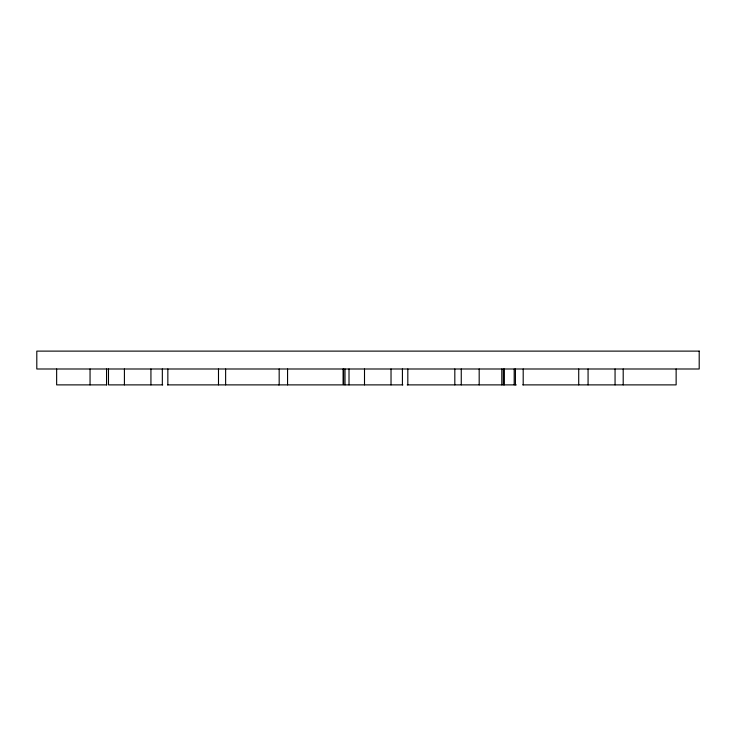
<?xml version="1.0" encoding="UTF-8"?>
<svg xmlns="http://www.w3.org/2000/svg" width="736" height="736" viewBox="0 0 736 736"><rect width="100%" height="100%" fill="white"/><g stroke="black" fill="none" stroke-linecap="round" stroke-linejoin="round"><path stroke-width="1.1" d="M106.794 384.882L56.644 384.882L56.644 368.994M162.748 384.882L108.477 384.882L108.477 368.994M167.56 384.882L278.567 384.882M278.76 384.882L343.096 384.882L343.096 368.994M402.914 384.882L343.629 384.882L343.629 368.994M407.201 384.882L516.286 384.882M522.772 384.882L676.136 384.882L676.136 368.994M623.199 368.994L623.199 384.882M615.057 368.994L615.057 384.882M588.073 368.994L588.073 384.882M578.717 368.994L578.717 384.882M523.195 368.994L523.195 384.882M515.421 368.994L515.421 384.882M514.188 368.994L514.188 384.882M504.372 368.994L504.372 384.882M503.314 368.994L503.314 384.882M501.805 368.994L501.805 384.882M479.182 368.994L479.182 384.882M461.26 368.994L461.26 384.882M454.82 368.994L454.82 384.882M407.818 368.994L407.818 384.882M402.417 368.994L402.417 384.882M391.028 368.994L391.028 384.882M364.504 368.994L364.504 384.882M349.011 368.994L349.011 384.882M345.018 368.994L345.018 384.882M287.564 368.994L287.564 384.882M279.174 368.994L279.174 384.882M225.63 368.994L225.63 384.882M218.491 368.994L218.491 384.882M167.845 368.994L167.845 384.882M162.334 368.994L162.334 384.882M150.935 368.994L150.935 384.882M124.412 368.994L124.412 384.882M106.545 368.994L106.545 384.882M90.05 368.994L90.05 384.882M699.2 351.118L36.8 351.118L36.8 368.994L699.2 368.994L699.2 351.118"/></g></svg>
